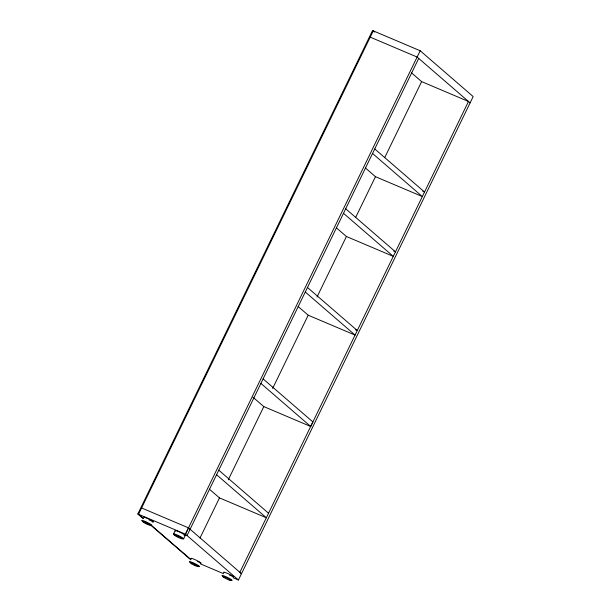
<?xml version="1.0" encoding="UTF-8"?>
<svg xmlns="http://www.w3.org/2000/svg" width="611" height="611" viewBox="0 0 611 611"><rect width="100%" height="100%" fill="white"/><g stroke="black" fill="none" stroke-linecap="round" stroke-linejoin="round"><path stroke-width="0.92" d="M184.094 535.427A5.636 0.657 25.9 0 0 182.299 533.441A5.636 0.657 25.9 0 0 175.174 530.585L175.128 530.753A5.636 0.657 25.9 0 0 175.426 531.074M174.349 534.869A4.498 0.527 25.9 0 1 180.657 537.497A4.498 0.527 25.9 0 1 180.398 538.352A4.498 0.527 25.9 0 1 174.311 534.999L173.585 533.854A5.636 0.657 25.9 0 1 180.711 536.718A5.636 0.657 25.9 0 1 182.506 538.703M142.837 518.296L137.826 513.966L372.557 30.55L420.177 50.744L473.174 96.576L238.443 579.999L233.226 577.785M174.311 534.999L173.539 534.022L175.174 530.585M420.177 50.744L185.446 534.174L238.443 579.999M183.598 538.879L185.186 535.61M187.035 535.549L418.711 58.412M200.041 537.94L219.486 497.896L209.374 489.151M228.293 479.75L263.815 406.598L252.985 397.234M272.636 388.443L308.196 315.2L298.084 306.462M317.017 297.03L346.414 236.495L336.302 227.758M355.633 217.508L375.46 176.678L365.355 167.933M384.716 157.623L421.628 81.607L411.516 72.862M468.484 101.479L239.863 572.301L241.46 573.676M263.815 406.598L310.716 426.493L312.924 421.957L263.104 378.881M370.213 37.149L417.122 57.037L470.08 102.854M421.628 81.607L468.53 101.495M422.781 191.281L424.569 192.037L374.749 148.954M375.46 176.678L422.361 196.566L372.542 153.483M393.736 251.106L395.523 251.862L345.704 208.779M346.414 236.495L393.316 256.391L343.504 213.308M355.526 329.81L357.305 330.566L307.486 287.483M308.196 315.2L355.106 335.095L305.286 292.012M268.55 513.232L218.761 470.165M219.486 497.896L266.373 517.777L216.561 474.701M141.599 507.97L188.501 527.866L241.498 573.706M137.826 513.966L185.446 534.174L188.501 527.881L190.082 529.248M149.122 519.923L153.094 521.603M197.62 561.509L200.79 562.853M229.43 575.004L232.608 576.349M200.225 563.785L223.672 573.737M374.703 32.093L373.275 30.855L138.537 514.263L143.554 518.602M260.897 383.41L310.716 426.493M151.429 525.414L190.823 559.477M150.718 525.109L190.823 559.798M190.296 562.555A5.636 0.657 25.9 0 1 191.503 562.112A5.636 0.657 25.9 0 1 198.583 565.664A5.636 0.657 25.9 0 1 197.376 566.107M194.917 565.06A5.636 0.657 25.9 0 1 193.588 564.419M191.266 558.813A5.636 0.657 25.9 0 1 196.223 560.195A5.636 0.657 25.9 0 1 200.645 563.342M143.272 517.242A5.636 0.657 25.9 0 1 149.825 519.602A5.636 0.657 25.9 0 1 152.238 521.916M142.6 521.305A5.636 0.657 25.9 0 1 143.455 520.732A5.636 0.657 25.9 0 1 150.314 524.047A5.636 0.657 25.9 0 1 150.65 525.193M147.213 523.81A5.636 0.657 25.9 0 1 145.892 523.176M177.74 536.679A5.636 0.657 25.9 0 1 175.357 535.381M174.456 534.816A5.636 0.657 25.9 0 1 173.539 534.022M223.878 572.644A5.636 0.657 25.9 0 1 228.827 574.027A5.636 0.657 25.9 0 1 233.257 577.174M223.809 576.952A5.636 0.657 25.9 0 1 223.137 575.608A5.636 0.657 25.9 0 1 230.286 578.923A5.636 0.657 25.9 0 1 230.958 580.267M229.988 579.938A5.636 0.657 25.9 0 1 228.812 579.465M143.913 522.581A4.498 0.527 25.9 0 0 150.497 525.368A4.498 0.527 25.9 0 0 145.09 522.145A4.498 0.527 25.9 0 0 143.913 522.581M191.61 563.823A4.498 0.527 25.9 0 0 198.193 566.618A4.498 0.527 25.9 0 0 192.786 563.395A4.498 0.527 25.9 0 0 191.61 563.823M224.214 577.655A4.498 0.527 25.9 0 0 230.798 580.45A4.498 0.527 25.9 0 0 225.39 577.219A4.498 0.527 25.9 0 0 224.214 577.655"/></g></svg>
